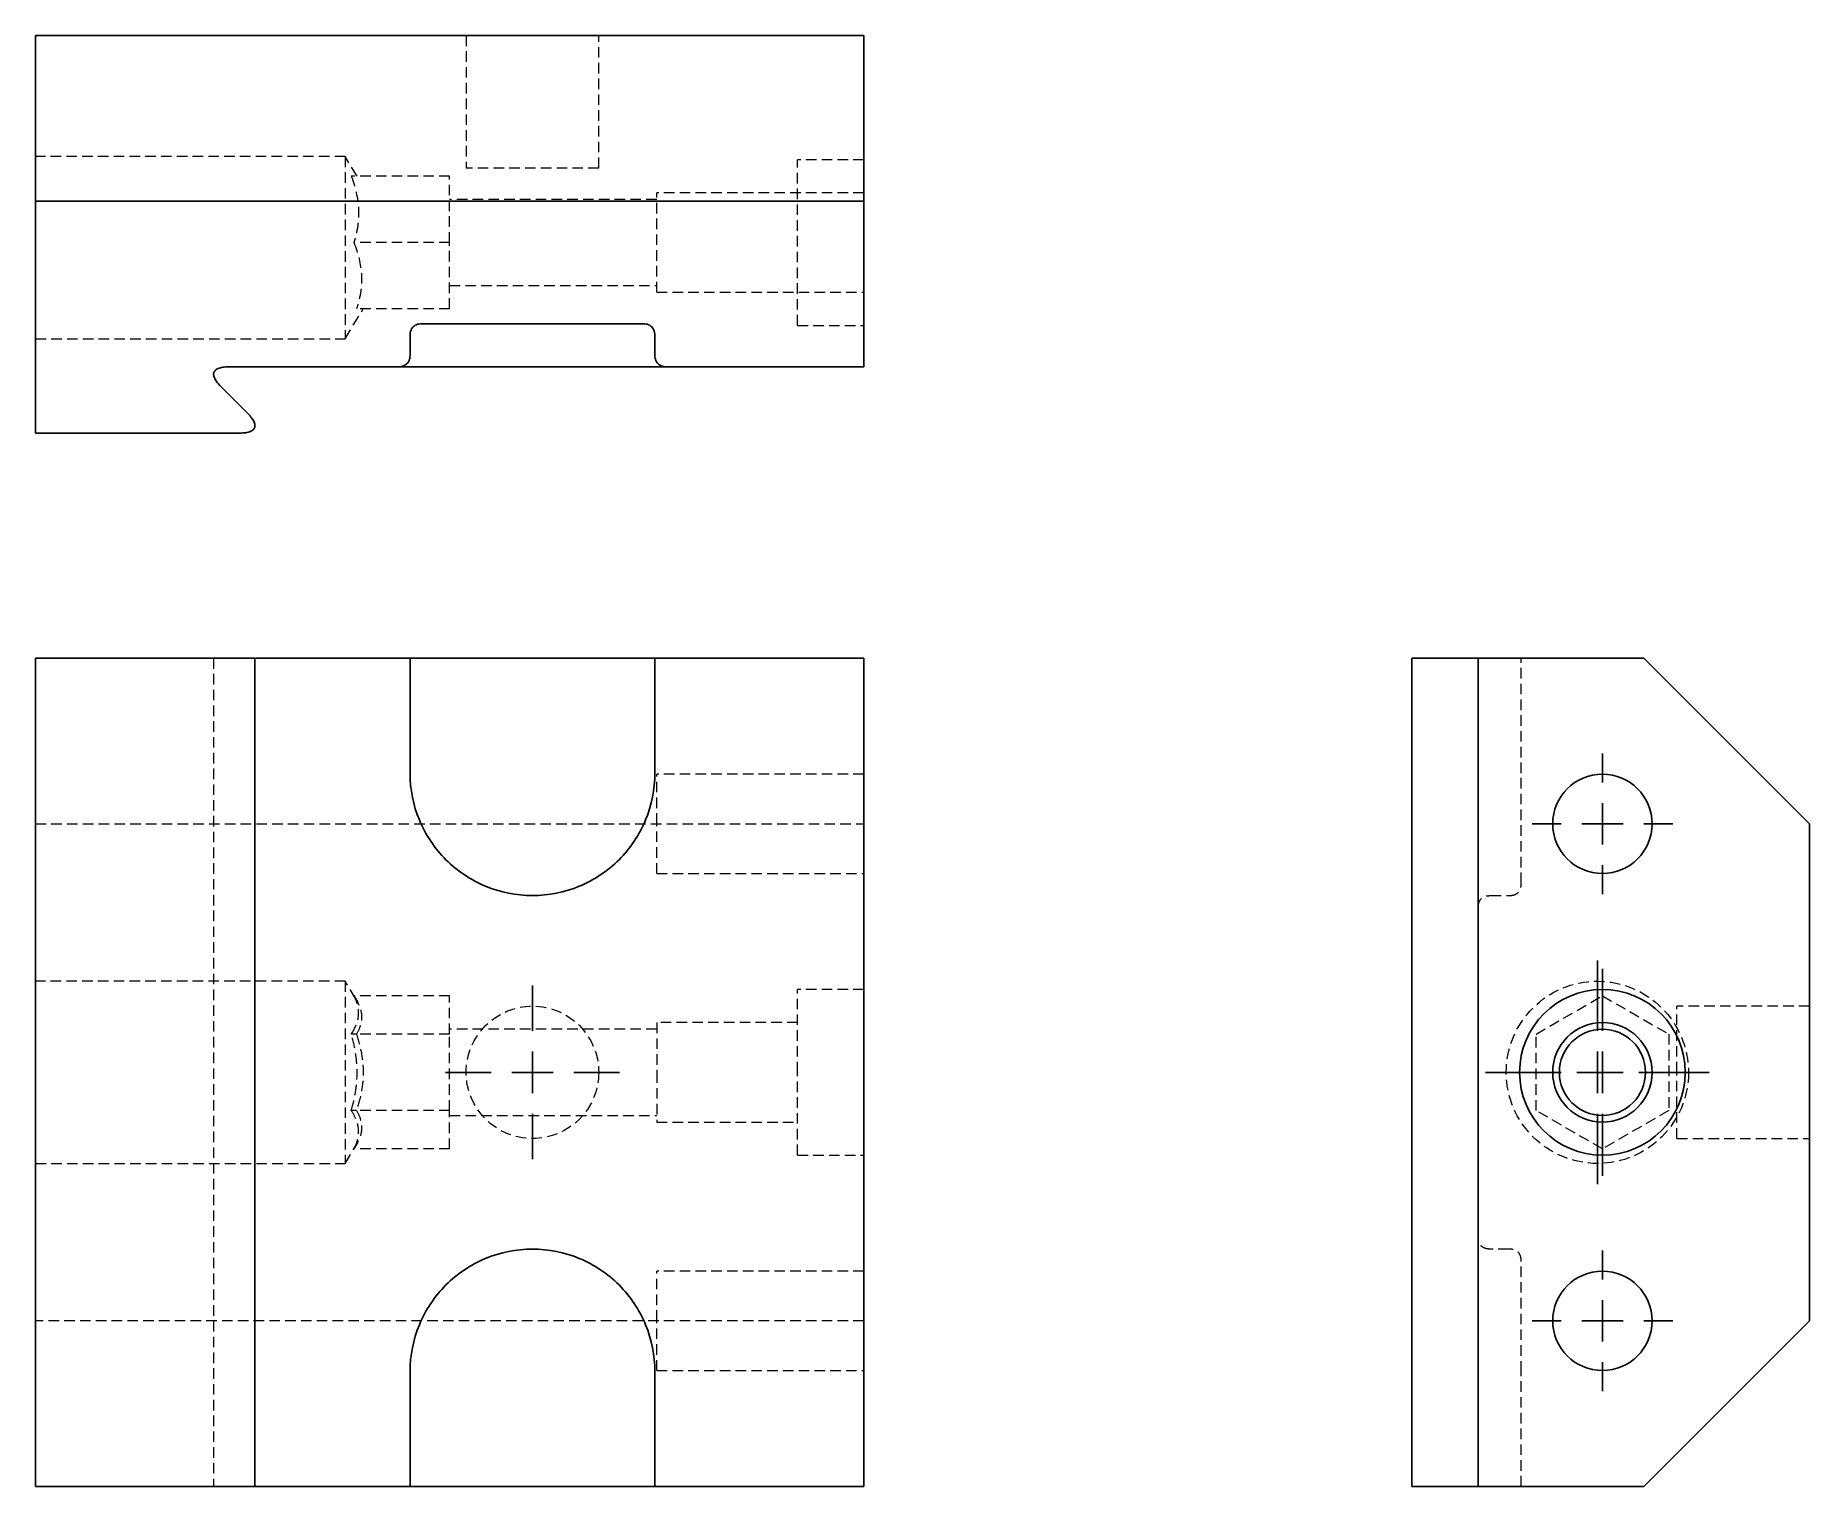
# Model space of a CAD drawing. Header units: millimetres. Extents: x 33 to 247, y 7 to 182.
import ezdxf

# ---------------------------------------------------------------- set-up
doc = ezdxf.new("R2010")
doc.units = ezdxf.units.MM
doc.linetypes.add('HIDDEN', pattern=[1.905, 1.27, -0.635])
doc.layers.add('10', color=7, linetype='Continuous')

# ---------------------------------------------------------------- blocks, each defined once
blk = doc.blocks.new('SW_CENTERMARKSYMBOL_0')
at = {"layer": '10', "color": 0}
for p, q in [((0, 5), (0, 10.499992)), ((0, 0), (0, 2.5)), ((-5, 0), (-10.499992, 0)), ((0, 0), (-2.5, 0)), ((0, 0), (0, -2.5)), ((0, 0), (2.5, 0)), ((5, 0), (10.499992, 0)), ((0, -5), (0, -10.499992))]:
    blk.add_line(p, q, dxfattribs=at)
blk = doc.blocks.new('SW_CENTERMARKSYMBOL_1')
at = {"layer": '10', "color": 0}
for p, q in [((0, 5), (0, 13.499989)), ((0, 0), (0, 2.5)), ((-5, 0), (-13.499989, 0)), ((0, 0), (-2.5, 0)), ((0, 0), (0, -2.5)), ((0, 0), (2.5, 0)), ((5, 0), (13.499989, 0)), ((0, -5), (0, -13.499989))]:
    blk.add_line(p, q, dxfattribs=at)
blk = doc.blocks.new('SW_CENTERMARKSYMBOL_2')
at = {"layer": '10', "color": 0}
for p, q in [((0, 5), (0, 12.49999)), ((0, 0), (0, 2.5)), ((-5, 0), (-12.49999, 0)), ((0, 0), (-2.5, 0)), ((0, 0), (0, -2.5)), ((0, 0), (2.5, 0)), ((5, 0), (12.49999, 0)), ((0, -5), (0, -12.49999))]:
    blk.add_line(p, q, dxfattribs=at)
blk = doc.blocks.new('SW_CENTERMARKSYMBOL_3')
at = {"layer": '10', "color": 0}
for p, q in [((0, 5), (0, 8.499994)), ((0, 0), (0, 2.5)), ((-5, 0), (-8.499994, 0)), ((0, 0), (-2.5, 0)), ((0, 0), (0, -2.5)), ((0, 0), (2.5, 0)), ((5, 0), (8.499994, 0)), ((0, -5), (0, -8.499994))]:
    blk.add_line(p, q, dxfattribs=at)
blk = doc.blocks.new('SW_CENTERMARKSYMBOL_4')
at = {"layer": '10', "color": 0}
for p, q in [((0, 5), (0, 8.499994)), ((0, 0), (0, 2.5)), ((-5, 0), (-8.499994, 0)), ((0, 0), (-2.5, 0)), ((0, 0), (0, -2.5)), ((0, 0), (2.5, 0)), ((5, 0), (8.499994, 0)), ((0, -5), (0, -8.499994))]:
    blk.add_line(p, q, dxfattribs=at)

msp = doc.modelspace()

# ---------------------------------------------------------------- linework, layer by layer
at = {"color": 7, "linetype": 'Continuous', "lineweight": 25}
for p, q in [((33, 182.17), (133, 182.17)), ((33, 162.17), (33, 182.17)), ((133, 182.17), (133, 162.17)), ((33, 134.17), (33, 162.17)), ((133, 162.17), (33, 162.17)), ((133, 142.17), (133, 162.17)), ((78.22, 145.87), (78.22, 143.67)), ((106.28, 147.37), (79.72, 147.37)), ((107.78, 145.87), (107.69, 145.87)), ((107.78, 145.87), (107.78, 143.67)), ((107.69, 143.67), (107.78, 143.67)), ((76.72, 142.17), (56.62, 142.17)), ((133, 142.17), (109.28, 142.17)), ((55.56, 139.61), (58.44, 136.73)), ((57.38, 134.17), (33, 134.17)), ((33, 7), (33, 107)), ((57.38, 107), (33, 107)), ((76.72, 107), (59.56, 107)), ((78.22, 107), (78.22, 93.12)), ((106.28, 107), (79.72, 107)), ((107.78, 93.12), (107.78, 107)), ((133, 107), (109.28, 107)), ((133, 7), (133, 107)), ((199.17, 7), (199.17, 107)), ((204.61, 107), (201.73, 107)), ((207.17, 7), (207.17, 107)), ((207.17, 107), (227.17, 107)), ((247.17, 87), (227.17, 107)), ((247.17, 87), (247.17, 27)), ((227.17, 7), (247.17, 27)), ((78.22, 20.88), (78.22, 7)), ((107.78, 7), (107.78, 20.88)), ((57.38, 7), (33, 7)), ((76.72, 7), (59.55, 7)), ((106.28, 7), (79.72, 7)), ((133, 7), (109.28, 7)), ((204.61, 7), (201.73, 7)), ((207.17, 7), (227.17, 7))]:
    msp.add_line(p, q, dxfattribs=at)
at = {"color": 7, "linetype": 'HIDDEN', "lineweight": 18}
for p, q in [((85, 182.17), (85, 166.17)), ((101, 166.17), (101, 182.17)), ((70.39, 167.56), (33, 167.56)), ((70.39, 167.56), (70.39, 145.56)), ((71.82, 165.18), (70.39, 167.56)), ((125, 147.17), (125, 167.17)), ((133, 167.17), (125, 167.17)), ((83, 165.17), (71.13, 165.17)), ((83, 157.17), (83, 165.17)), ((101, 166.17), (85, 166.17)), ((108, 151.17), (108, 163.17)), ((133, 163.17), (108, 163.17)), ((108, 162.37), (83, 162.37)), ((83, 157.17), (71.44, 157.17)), ((83, 149.17), (83, 157.17)), ((83, 151.97), (108, 151.97)), ((108, 151.17), (133, 151.17)), ((70.39, 145.56), (72.56, 149.17)), ((83, 149.17), (71.76, 149.17)), ((125, 147.17), (133, 147.17)), ((33, 145.56), (70.39, 145.56)), ((212.37, 93.12), (212.37, 107)), ((108, 87), (108, 93)), ((133, 93), (108, 93)), ((33, 87), (133, 87)), ((108, 81), (108, 87)), ((108, 81), (133, 81)), ((208.67, 78.34), (210.87, 78.34)), ((70.39, 68), (33, 68)), ((70.39, 68), (70.39, 46)), ((71.65, 65.9), (70.39, 68)), ((125, 57), (125, 67)), ((133, 67), (125, 67)), ((83, 66.24), (71.44, 66.24)), ((83, 61.62), (83, 66.24)), ((214.17, 61.62), (222.17, 66.24)), ((222.17, 66.24), (230.17, 61.62)), ((231.17, 57), (231.17, 65)), ((247.17, 65), (231.17, 65)), ((108, 62.2), (83, 62.2)), ((108, 63), (108, 57)), ((125, 63), (108, 63)), ((71.76, 61.62), (71.13, 61.62)), ((83, 61.62), (71.76, 61.62)), ((83, 52.38), (83, 61.62)), ((214.17, 52.38), (214.17, 61.62)), ((230.17, 61.62), (230.17, 52.38)), ((108, 57), (108, 51)), ((125, 47), (125, 57)), ((231.17, 49), (231.17, 57)), ((71.76, 52.38), (71.13, 52.38)), ((83, 52.38), (71.76, 52.38)), ((83, 47.76), (83, 52.38)), ((83, 51.8), (108, 51.8)), ((222.17, 47.76), (214.17, 52.38)), ((230.17, 52.38), (222.17, 47.76)), ((108, 51), (125, 51)), ((70.39, 46), (71.65, 48.1)), ((83, 47.76), (71.44, 47.76)), ((231.17, 49), (247.17, 49)), ((33, 46), (70.39, 46)), ((125, 47), (133, 47)), ((210.87, 35.66), (208.67, 35.66)), ((108, 27), (108, 33)), ((133, 33), (108, 33)), ((133, 27), (33, 27)), ((108, 21), (108, 27)), ((108, 21), (133, 21)), ((212.37, 7), (212.37, 20.88))]:
    msp.add_line(p, q, dxfattribs=at)
at = {"color": 7, "linetype": 'HIDDEN', "lineweight": 18, "flags": 128}
for points in [[(78.22, 145.87), (78.22, 145.87)], [(78.22, 145.87), (78.22, 145.87)], [(79.72, 147.37), (79.72, 147.37)], [(79.72, 147.37), (79.72, 147.37)], [(106.28, 147.37), (106.28, 147.37)], [(106.28, 147.37), (106.28, 147.37)], [(107.78, 145.87), (107.78, 145.87)], [(107.78, 145.87), (107.78, 145.87)], [(78.22, 143.67), (78.22, 143.67)], [(78.22, 143.67), (78.22, 143.67)], [(107.78, 143.67), (107.78, 143.67)], [(107.78, 143.67), (107.78, 143.67)], [(56.62, 142.17), (56.62, 142.17)], [(76.72, 142.17), (76.72, 142.17)], [(76.72, 142.17), (76.72, 142.17)], [(109.28, 142.17), (109.28, 142.17)], [(109.28, 142.17), (109.28, 142.17)], [(55.56, 139.61), (55.56, 139.61)], [(58.44, 136.73), (58.44, 136.73)], [(57.38, 134.17), (57.38, 134.17)], [(54.5, 107), (54.5, 60.99), (54.5, 7)]]:
    msp.add_lwpolyline(points, dxfattribs=at)
at = {"color": 7, "linetype": 'Continuous', "lineweight": 25, "flags": 128}
msp.add_lwpolyline([(59.5, 7), (59.5, 59.05), (59.5, 107)], dxfattribs=at)
at = {"color": 7, "linetype": 'Continuous', "lineweight": 25}
for centre, radius in [((222.17, 87), 6), ((222.17, 57), 10), ((222.17, 57), 6), ((222.17, 57), 5.2), ((222.17, 27), 6)]:
    msp.add_circle(centre, radius, dxfattribs=at)
at = {"color": 7, "linetype": 'HIDDEN', "lineweight": 18}
for centre, radius in [((221.56, 57), 11), ((93, 57), 8)]:
    msp.add_circle(centre, radius, dxfattribs=at)
for points, knots in [([(71.13, 165.17), (71.6, 163.87), (71.94, 162.56), (72.02, 160.86), (72.01, 160.52), (71.98, 159.84), (71.95, 159.5), (71.8, 158.49), (71.64, 157.83), (71.44, 157.17)], [0, 0, 0, 0, 0.5, 0.5, 0.625, 0.625, 0.75, 0.75, 1, 1, 1, 1]), ([(71.44, 157.17), (71.94, 155.88), (72.29, 154.56), (72.38, 152.86), (72.38, 152.51), (72.34, 151.83), (72.3, 151.5), (72.15, 150.49), (71.98, 149.83), (71.76, 149.17)], [0, 0, 0, 0, 0.5, 0.5, 0.625, 0.625, 0.75, 0.75, 1, 1, 1, 1]), ([(210.87, 78.34), (211.07, 78.35), (211.37, 78.36), (211.75, 78.52), (212.01, 78.7), (212.19, 78.96), (212.35, 79.34), (212.36, 79.64), (212.37, 79.84)], [0, 0, 0, 0, 0.242526, 0.372128, 0.5, 0.627872, 0.757474, 1, 1, 1, 1]), ([(207.17, 76.84), (207.18, 77.04), (207.19, 77.34), (207.35, 77.72), (207.53, 77.98), (207.79, 78.16), (208.17, 78.32), (208.47, 78.33), (208.67, 78.34)], [0, 0, 0, 0, 0.242526, 0.372128, 0.5, 0.627872, 0.757474, 1, 1, 1, 1]), ([(71.13, 61.62), (71.6, 62.37), (71.94, 63.13), (72.02, 64.11), (72.01, 64.3), (71.98, 64.7), (71.95, 64.89), (71.8, 65.47), (71.64, 65.86), (71.44, 66.24)], [0, 0, 0, 0, 0.5, 0.5, 0.625, 0.625, 0.75, 0.75, 1, 1, 1, 1]), ([(71.44, 66.24), (71.94, 65.49), (72.29, 64.73), (72.38, 63.75), (72.38, 63.55), (72.34, 63.16), (72.3, 62.96), (72.15, 62.38), (71.98, 62), (71.76, 61.62)], [0, 0, 0, 0, 0.5, 0.5, 0.625, 0.625, 0.75, 0.75, 1, 1, 1, 1]), ([(71.13, 52.38), (71.35, 53.14), (71.52, 53.9), (71.76, 55.43), (71.83, 56.2), (71.83, 57.38), (71.81, 57.77), (71.75, 58.55), (71.7, 58.94), (71.52, 60.1), (71.35, 60.86), (71.13, 61.62)], [0, 0, 0, 0, 0.25, 0.25, 0.5, 0.5, 0.625, 0.625, 0.75, 0.75, 1, 1, 1, 1]), ([(71.76, 61.62), (72, 60.87), (72.2, 60.11), (72.48, 58.57), (72.56, 57.79), (72.56, 56.21), (72.48, 55.43), (72.2, 53.89), (72, 53.13), (71.76, 52.38)], [0, 0, 0, 0, 0.25, 0.25, 0.5, 0.5, 0.75, 0.75, 1, 1, 1, 1]), ([(71.44, 47.76), (71.64, 48.14), (71.8, 48.52), (71.99, 49.3), (72.03, 49.68), (71.99, 50.27), (71.95, 50.47), (71.86, 50.86), (71.8, 51.05), (71.57, 51.63), (71.37, 52.01), (71.13, 52.38)], [0, 0, 0, 0, 0.25, 0.25, 0.5, 0.5, 0.625, 0.625, 0.75, 0.75, 1, 1, 1, 1]), ([(71.76, 52.38), (71.98, 52), (72.15, 51.62), (72.36, 50.85), (72.4, 50.46), (72.33, 49.67), (72.22, 49.28), (71.9, 48.51), (71.69, 48.14), (71.44, 47.76)], [0, 0, 0, 0, 0.25, 0.25, 0.5, 0.5, 0.75, 0.75, 1, 1, 1, 1]), ([(208.67, 35.66), (208.47, 35.67), (208.17, 35.68), (207.79, 35.84), (207.53, 36.02), (207.35, 36.28), (207.19, 36.66), (207.18, 36.96), (207.17, 37.16)], [0, 0, 0, 0, 0.242526, 0.372128, 0.5, 0.627872, 0.757474, 1, 1, 1, 1]), ([(212.37, 34.16), (212.36, 34.36), (212.35, 34.66), (212.19, 35.04), (212.01, 35.3), (211.75, 35.48), (211.37, 35.64), (211.07, 35.65), (210.87, 35.66)], [0, 0, 0, 0, 0.242526, 0.372128, 0.5, 0.627872, 0.757474, 1, 1, 1, 1])]:
    msp.add_open_spline(points, degree=3, knots=knots, dxfattribs=at)
at = {"color": 7, "linetype": 'Continuous', "lineweight": 25}
for points, knots in [([(78.22, 145.87), (78.22, 145.96), (78.22, 146.06), (78.24, 146.25), (78.26, 146.36), (78.35, 146.66), (78.45, 146.85), (78.74, 147.14), (78.93, 147.25), (79.23, 147.33), (79.34, 147.35), (79.53, 147.37), (79.63, 147.37), (79.72, 147.37)], [0, 0, 0, 0, 0.125, 0.125, 0.25, 0.25, 0.5, 0.5, 0.75, 0.75, 0.875, 0.875, 1, 1, 1, 1]), ([(106.28, 147.37), (106.37, 147.37), (106.47, 147.37), (106.66, 147.35), (106.77, 147.33), (107.07, 147.25), (107.26, 147.14), (107.55, 146.85), (107.65, 146.66), (107.74, 146.36), (107.76, 146.25), (107.78, 146.06), (107.78, 145.96), (107.78, 145.87)], [0, 0, 0, 0, 0.125, 0.125, 0.25, 0.25, 0.5, 0.5, 0.75, 0.75, 0.875, 0.875, 1, 1, 1, 1]), ([(76.72, 142.17), (76.81, 142.17), (76.91, 142.17), (77.1, 142.19), (77.21, 142.21), (77.51, 142.3), (77.7, 142.4), (77.99, 142.69), (78.1, 142.88), (78.18, 143.18), (78.2, 143.29), (78.22, 143.48), (78.22, 143.58), (78.22, 143.67)], [0, 0, 0, 0, 0.125, 0.125, 0.25, 0.25, 0.5, 0.5, 0.75, 0.75, 0.875, 0.875, 1, 1, 1, 1]), ([(107.78, 143.67), (107.78, 143.58), (107.78, 143.48), (107.8, 143.29), (107.82, 143.18), (107.9, 142.88), (108.01, 142.69), (108.3, 142.4), (108.49, 142.3), (108.79, 142.21), (108.9, 142.19), (109.09, 142.17), (109.19, 142.17), (109.28, 142.17)], [0, 0, 0, 0, 0.125, 0.125, 0.25, 0.25, 0.5, 0.5, 0.75, 0.75, 0.875, 0.875, 1, 1, 1, 1]), ([(55.56, 139.61), (55.4, 139.77), (55.24, 139.93), (54.95, 140.27), (54.82, 140.44), (54.62, 140.78), (54.55, 140.95), (54.49, 141.26), (54.49, 141.41), (54.6, 141.65), (54.69, 141.76), (54.96, 141.94), (55.13, 142.01), (55.51, 142.11), (55.73, 142.14), (56.17, 142.17), (56.4, 142.17), (56.62, 142.17)], [0, 0, 0, 0, 0.125, 0.125, 0.25, 0.25, 0.375, 0.375, 0.5, 0.5, 0.625, 0.625, 0.75, 0.75, 0.875, 0.875, 1, 1, 1, 1]), ([(57.38, 134.17), (57.61, 134.17), (57.83, 134.17), (58.27, 134.2), (58.49, 134.23), (58.87, 134.33), (59.04, 134.4), (59.31, 134.58), (59.4, 134.69), (59.51, 134.93), (59.51, 135.08), (59.45, 135.39), (59.38, 135.56), (59.18, 135.9), (59.05, 136.07), (58.76, 136.41), (58.6, 136.57), (58.44, 136.73)], [0, 0, 0, 0, 0.125, 0.125, 0.25, 0.25, 0.375, 0.375, 0.5, 0.5, 0.625, 0.625, 0.75, 0.75, 0.875, 0.875, 1, 1, 1, 1]), ([(57.38, 107), (57.63, 107), (58.13, 107), (58.73, 107), (59.16, 107), (59.37, 107), (59.49, 107), (59.5, 107), (59.5, 107)], [0, 0, 0, 0, 0.293968, 0.593543, 0.717283, 0.8423, 0.922732, 1, 1, 1, 1]), ([(76.72, 107), (76.81, 107), (76.91, 107), (77.1, 107), (77.21, 107), (77.51, 107), (77.7, 107), (77.99, 107), (78.1, 107), (78.18, 107), (78.2, 107), (78.22, 107), (78.22, 107), (78.22, 107)], [0, 0, 0, 0, 0.125, 0.125, 0.25, 0.25, 0.5, 0.5, 0.75, 0.75, 0.875, 0.875, 1, 1, 1, 1]), ([(78.22, 107), (78.22, 107), (78.22, 107), (78.24, 107), (78.26, 107), (78.35, 107), (78.45, 107), (78.74, 107), (78.93, 107), (79.23, 107), (79.34, 107), (79.53, 107), (79.63, 107), (79.72, 107)], [0, 0, 0, 0, 0.125, 0.125, 0.25, 0.25, 0.5, 0.5, 0.75, 0.75, 0.875, 0.875, 1, 1, 1, 1]), ([(106.28, 107), (106.37, 107), (106.47, 107), (106.66, 107), (106.77, 107), (107.07, 107), (107.26, 107), (107.55, 107), (107.65, 107), (107.74, 107), (107.76, 107), (107.78, 107), (107.78, 107), (107.78, 107)], [0, 0, 0, 0, 0.125, 0.125, 0.25, 0.25, 0.5, 0.5, 0.75, 0.75, 0.875, 0.875, 1, 1, 1, 1]), ([(107.78, 107), (107.78, 107), (107.78, 107), (107.8, 107), (107.82, 107), (107.9, 107), (108.01, 107), (108.3, 107), (108.49, 107), (108.79, 107), (108.9, 107), (109.09, 107), (109.19, 107), (109.28, 107)], [0, 0, 0, 0, 0.125, 0.125, 0.25, 0.25, 0.5, 0.5, 0.75, 0.75, 0.875, 0.875, 1, 1, 1, 1]), ([(199.17, 107), (199.17, 107), (199.17, 107), (199.2, 107), (199.23, 107), (199.33, 107), (199.4, 107), (199.58, 107), (199.69, 107), (199.93, 107), (200.08, 107), (200.39, 107), (200.56, 107), (200.9, 107), (201.07, 107), (201.41, 107), (201.57, 107), (201.73, 107)], [0, 0, 0, 0, 0.125, 0.125, 0.25, 0.25, 0.375, 0.375, 0.5, 0.5, 0.625, 0.625, 0.75, 0.75, 0.875, 0.875, 1, 1, 1, 1]), ([(204.61, 107), (204.77, 107), (204.93, 107), (205.27, 107), (205.44, 107), (205.78, 107), (205.95, 107), (206.26, 107), (206.41, 107), (206.65, 107), (206.76, 107), (206.94, 107), (207.01, 107), (207.11, 107), (207.14, 107), (207.17, 107), (207.17, 107), (207.17, 107)], [0, 0, 0, 0, 0.125, 0.125, 0.25, 0.25, 0.375, 0.375, 0.5, 0.5, 0.625, 0.625, 0.75, 0.75, 0.875, 0.875, 1, 1, 1, 1]), ([(78.22, 93.12), (78.22, 91.19), (78.6, 89.25), (80.09, 85.68), (81.18, 84.04), (83.92, 81.3), (85.56, 80.21), (89.13, 78.72), (91.07, 78.34), (94.94, 78.34), (96.87, 78.72), (100.44, 80.21), (102.08, 81.3), (104.82, 84.04), (105.91, 85.68), (107.4, 89.25), (107.78, 91.19), (107.78, 93.12)], [0, 0, 0, 0, 0.125, 0.125, 0.25, 0.25, 0.375, 0.375, 0.5, 0.5, 0.625, 0.625, 0.75, 0.75, 0.875, 0.875, 1, 1, 1, 1]), ([(107.78, 20.88), (107.78, 22.81), (107.4, 24.75), (105.91, 28.32), (104.82, 29.96), (102.08, 32.7), (100.44, 33.79), (96.87, 35.28), (94.94, 35.66), (91.07, 35.66), (89.13, 35.28), (85.56, 33.79), (83.92, 32.7), (81.18, 29.96), (80.09, 28.32), (78.6, 24.75), (78.22, 22.81), (78.22, 20.88)], [0, 0, 0, 0, 0.125, 0.125, 0.25, 0.25, 0.375, 0.375, 0.5, 0.5, 0.625, 0.625, 0.75, 0.75, 0.875, 0.875, 1, 1, 1, 1]), ([(59.49, 7), (59.49, 7), (59.5, 7), (59.44, 7), (59.29, 7), (58.96, 7), (58.31, 7), (57.74, 7), (57.38, 7)], [0, 0, 0, 0, 0.042601, 0.123068, 0.203438, 0.32942, 0.570293, 1, 1, 1, 1]), ([(78.22, 7), (78.22, 7), (78.22, 7), (78.2, 7), (78.18, 7), (78.1, 7), (77.99, 7), (77.7, 7), (77.51, 7), (77.21, 7), (77.1, 7), (76.91, 7), (76.81, 7), (76.72, 7)], [0, 0, 0, 0, 0.125, 0.125, 0.25, 0.25, 0.5, 0.5, 0.75, 0.75, 0.875, 0.875, 1, 1, 1, 1]), ([(79.72, 7), (79.63, 7), (79.53, 7), (79.34, 7), (79.23, 7), (78.93, 7), (78.74, 7), (78.45, 7), (78.35, 7), (78.26, 7), (78.24, 7), (78.22, 7), (78.22, 7), (78.22, 7)], [0, 0, 0, 0, 0.125, 0.125, 0.25, 0.25, 0.5, 0.5, 0.75, 0.75, 0.875, 0.875, 1, 1, 1, 1]), ([(107.78, 7), (107.78, 7), (107.78, 7), (107.76, 7), (107.74, 7), (107.65, 7), (107.55, 7), (107.26, 7), (107.07, 7), (106.77, 7), (106.66, 7), (106.47, 7), (106.37, 7), (106.28, 7)], [0, 0, 0, 0, 0.125, 0.125, 0.25, 0.25, 0.5, 0.5, 0.75, 0.75, 0.875, 0.875, 1, 1, 1, 1]), ([(109.28, 7), (109.19, 7), (109.09, 7), (108.9, 7), (108.79, 7), (108.49, 7), (108.3, 7), (108.01, 7), (107.9, 7), (107.82, 7), (107.8, 7), (107.78, 7), (107.78, 7), (107.78, 7)], [0, 0, 0, 0, 0.125, 0.125, 0.25, 0.25, 0.5, 0.5, 0.75, 0.75, 0.875, 0.875, 1, 1, 1, 1]), ([(201.73, 7), (201.57, 7), (201.41, 7), (201.07, 7), (200.9, 7), (200.56, 7), (200.39, 7), (200.08, 7), (199.93, 7), (199.69, 7), (199.58, 7), (199.4, 7), (199.33, 7), (199.23, 7), (199.2, 7), (199.17, 7), (199.17, 7), (199.17, 7)], [0, 0, 0, 0, 0.125, 0.125, 0.25, 0.25, 0.375, 0.375, 0.5, 0.5, 0.625, 0.625, 0.75, 0.75, 0.875, 0.875, 1, 1, 1, 1]), ([(207.17, 7), (207.17, 7), (207.17, 7), (207.14, 7), (207.11, 7), (207.01, 7), (206.94, 7), (206.76, 7), (206.65, 7), (206.41, 7), (206.26, 7), (205.95, 7), (205.78, 7), (205.44, 7), (205.27, 7), (204.93, 7), (204.77, 7), (204.61, 7)], [0, 0, 0, 0, 0.125, 0.125, 0.25, 0.25, 0.375, 0.375, 0.5, 0.5, 0.625, 0.625, 0.75, 0.75, 0.875, 0.875, 1, 1, 1, 1])]:
    msp.add_open_spline(points, degree=3, knots=knots, dxfattribs=at)
msp.add_open_spline([(109.28, 142.17), (109.28, 142.17), (108.43, 142.17), (104.81, 142.17), (99.39, 142.17), (93, 142.17), (86.61, 142.17), (81.19, 142.17), (77.57, 142.17), (76.72, 142.17), (76.72, 142.17)], degree=3, dxfattribs=at)
at = {"color": 7, "linetype": 'HIDDEN', "lineweight": 18}
for points in [[(212.37, 79.84), (212.37, 79.84), (212.37, 80.53), (212.37, 83.48), (212.37, 87.92), (212.37, 91.36), (212.37, 93.12)], [(212.37, 20.88), (212.37, 22.64), (212.37, 26.08), (212.37, 30.52), (212.37, 33.47), (212.37, 34.16), (212.37, 34.16)]]:
    msp.add_open_spline(points, degree=3, dxfattribs=at)

# ---------------------------------------------------------------- block references
at = {"layer": '10'}
for name, p in [('SW_CENTERMARKSYMBOL_4', (222.17, 87)), ('SW_CENTERMARKSYMBOL_1', (221.56, 57)), ('SW_CENTERMARKSYMBOL_2', (222.17, 57)), ('SW_CENTERMARKSYMBOL_0', (93, 57)), ('SW_CENTERMARKSYMBOL_3', (222.17, 27))]:
    msp.add_blockref(name, p, dxfattribs=at)

doc.saveas('drawing.dxf')
